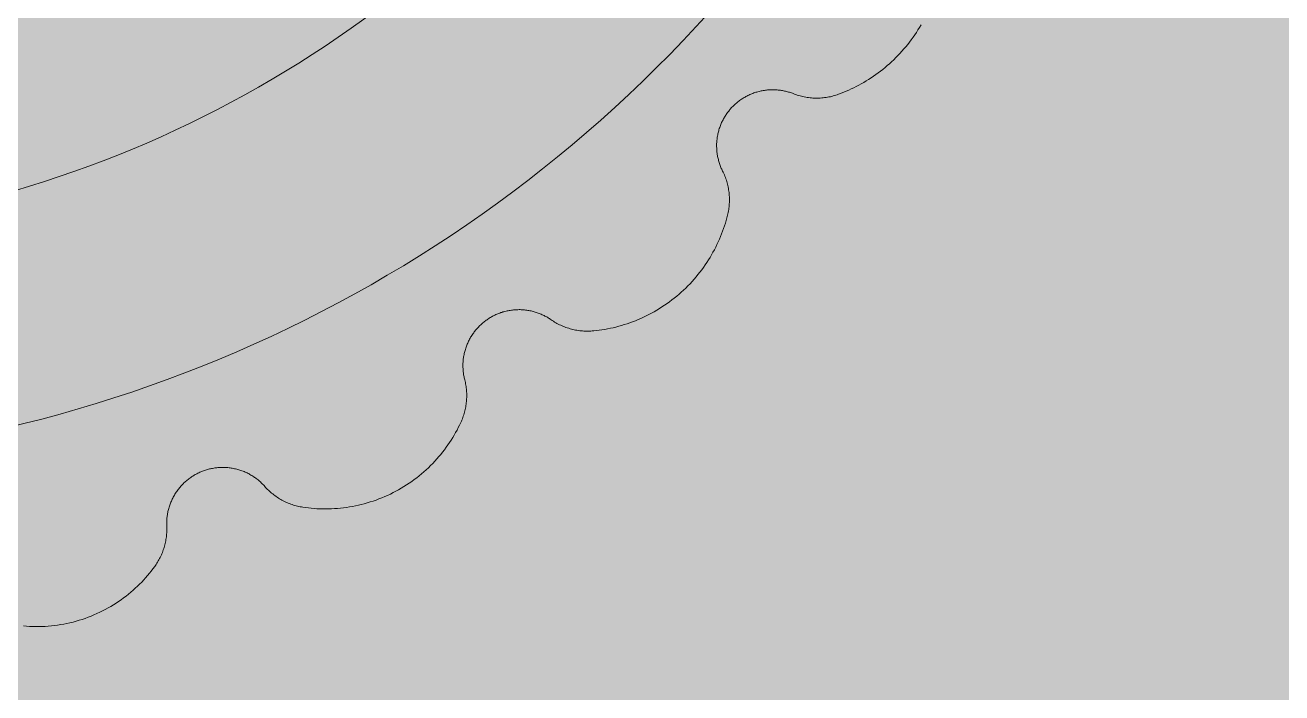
# Model space of a CAD drawing. Header units: millimetres. Extents: x 833941507 to 1669051331, y 817666127 to 1636299673.
# Drawn here: x 834574338.6 to 834574615.1, y 817987244.4 to 817987391.2 of the extents above; entities that cross this region are included whole.
import ezdxf

# ---------------------------------------------------------------- set-up
doc = ezdxf.new("R2010")
doc.units = ezdxf.units.MM
doc.header["$LTSCALE"] = 3
for name, color, linetype, lineweight in [('Hatch (CARR)', 252, 'Continuous', 35), ('Hatch (LTC&CB)', 252, 'Continuous', 35), ('UAJ-23FLOR-h', 251, 'Continuous', 9), ('UAJ-42INFI', 1, 'Continuous', 18)]:
    doc.layers.add(name, color=color, linetype=linetype, lineweight=lineweight)
doc.layers.add('UAJ-00XREF', color=7, linetype='Continuous')

# ---------------------------------------------------------------- blocks, each defined once
blk = doc.blocks.new('GBP-LTC-LB01')
at = {"layer": 'UAJ-23FLOR-h'}
h = blk.add_hatch(dxfattribs=at)
h.set_pattern_fill('EARTH,_O', color=256, scale=180, angle=45)
h.set_pattern_definition([(48.9989, (834576001.8, 818046085.3), (-112.727, 1612.5107), [1143, -1143]), (48.9989, (834575678.3, 818046366.6), (-112.727, 1612.5107), [1143, -1143]), (48.9989, (834575354.8, 818046647.8), (-112.727, 1612.5107), [1143, -1143]), (138.9989, (834575340.7, 818046849.3), (-1612.5107, -112.727), [1143, -1143]), (138.9989, (834575621.9, 818047172.8), (-1612.5107, -112.727), [1143, -1143]), (138.9989, (834575903.1, 818047496.3), (-1612.5107, -112.727), [1143, -1143])])
h.paths.add_polyline_path([(834572173.05, 818200349.17), (834310583.74, 818182062.08), (834331502.24, 817882831.69), (834364939.69, 817885169.23), (834473095.7, 818011283.6), (834480533.7, 818020120.4), (834485095.05, 818025709.55), (834491375.7, 818033619), (834497063.4, 818041013), (834493145.8, 818043678.7), (834512788.5, 818074029.25), (834518712.45, 818083675.25), (834526231.3, 818096325.1), (834534646.05, 818111073.05), (834545956, 818131981.3), (834557204.6, 818154198.8), (834564040, 818168496.8), (834570941.16, 818183576.43), (834578367.8, 818200696.3)])
h.paths.add_polyline_path([(834382131.31, 817956469.98), (834418268.73, 817958996.07), (834422062.41, 817963855.9), (834428403.04, 817964299.38), (834467239.2, 818010695.58), (834466445.21, 818021738.79), (834476097.72, 818035709.03), (834485267.1, 818048983.2), (834487014.89, 818051460.43), (834497268.33, 818067303.42), (834492893.38, 818129890.09), (834448056.59, 818126755.66), (834416896.58, 818105052.11), (834382061.37, 818080788.99), (834386167.45, 818022059.16), (834377588.38, 818021459.47)], flags=16)
edge = h.paths.add_edge_path(flags=16)
edge.add_line((834540292.29, 818142076.07), (834533466.32, 818141614.13))
edge.add_line((834533466.32, 818141614.13), (834523258.01, 818143862.71))
edge.add_line((834523258.01, 818143862.71), (834525896.87, 818155838.93))
edge.add_arc((834558382.43, 818267025.45), 115835.02, 237.2183981, 253.7131266, ccw=False)
edge.add_line((834495664.92, 818169638.25), (834498267.59, 818132356.98))
edge.add_line((834498267.59, 818132356.98), (834496346.42, 818130135.01))
edge.add_line((834496346.42, 818130135.01), (834492879.88, 818129892.67))
edge.add_line((834492879.88, 818129892.67), (834494229.58, 818110587.62))
edge.add_line((834494229.58, 818110587.62), (834496326.13, 818110708.38))
edge.add_line((834496326.13, 818110708.38), (834498420.21, 818080753.55))
edge.add_line((834498420.21, 818080753.55), (834498046.12, 818080727.4))
edge.add_line((834498046.12, 818080727.4), (834498254.52, 818077746.38))
edge.add_line((834498254.52, 818077746.38), (834503061.09, 818078082.4))
edge.add_line((834503061.09, 818078082.4), (834504979.52, 818081212.1))
edge.add_line((834504979.52, 818081212.1), (834509429.02, 818088470.93))
edge.add_line((834509429.02, 818088470.93), (834515217.16, 818097913.59))
edge.add_line((834515217.16, 818097913.59), (834526067.43, 818116415.54))
edge.add_line((834526067.43, 818116415.54), (834532489.2, 818127888.68))
edge.add_line((834532489.2, 818127888.68), (834534830.9, 818132146.3))
edge.add_line((834534830.9, 818132146.3), (834540292.29, 818142076.07))
h = blk.add_hatch(dxfattribs=at)
h.set_pattern_fill('EARTH,_O', color=256, scale=180, angle=45)
h.set_pattern_definition([(45.0000001, (-1082349.7, 54794.9), (-3e-06, 1616.4461018), [1143, -1143]), (45.0000001, (-1082652.8, 55098), (-3e-06, 1616.4461018), [1143, -1143]), (45.0000001, (-1082955.9, 55401.1), (-3e-06, 1616.4461018), [1143, -1143]), (135.0000001, (-1082955.9, 55603.1), (-1616.4461018, -3e-06), [1143, -1143]), (135.0000001, (-1082652.8, 55906.2), (-1616.4461018, -3e-06), [1143, -1143]), (135.0000001, (-1082349.7, 56209.3), (-1616.4461018, -3e-06), [1143, -1143])])
h.paths.add_polyline_path([(834669469.25, 818015499.17), (834651080.82, 818014213.79), (834651091.33, 818014066.03), (834669479.76, 818015351.52)], flags=16)
edge = h.paths.add_edge_path()
edge.add_arc((834611763.61, 818123015.07), 22001.28, 94.000719, 118.688683)
edge.add_line((834601201.89, 818142315.5), (834593918.34, 818141228.38))
edge.add_arc((834611768.4, 818123014.03), 25502.69, 93.997159, 134.421275, ccw=False)
edge.add_line((834609990.68, 818148454.69), (834618164.36, 818149025.84))
edge.add_line((834618164.36, 818149025.84), (834618408.29, 818145534.91))
edge.add_line((834618408.29, 818145534.91), (834616365.41, 818145392.16))
edge.add_line((834616365.41, 818145392.16), (834616609.39, 818141900.69))
edge.add_line((834616609.39, 818141900.69), (834611621.55, 818141552.15))
edge.add_line((834611621.55, 818141552.15), (834611377.61, 818145043.07))
edge.add_line((834611377.61, 818145043.07), (834610228.61, 818144962.74))
h.paths.add_polyline_path([(834673232.94, 818197365.88), (834607546.49, 818192773.89), (834599172.5, 818174435.3), (834588349.1, 818152374.5), (834578621.55, 818133890.65), (834568418.3, 818115665.3), (834556456.7, 818095618.3), (834546606.4, 818080041.6), (834532219.3, 818058623.75), (834523692.15, 818046595.75), (834515683.5, 818035708.5), (834508244.2, 818025929.9), (834500656.3, 818016266.1), (834489786.8, 818002934.1), (834483448.3, 817995421.3), (834478637.6, 817989841.7), (834458453.75, 817967379.3), (834441506.5, 817949096.36), (834383075.75, 817886437.08), (834482026.69, 817893354.51), (834551919.04, 817920008.6), (834634905.13, 817930637.13), (834634023, 817939309.35), (834633770.07, 817941795.89), (834633577.69, 817943687.02), (834508697.04, 817930983.61), (834507053.46, 817930191.44), (834506409.46, 817939426.96), (834507656.94, 817945566.73), (834503417.08, 818006767.03), (834503064.37, 818011762.67), (834514052.91, 818025791.94), (834520784.65, 818034889.35), (834526318.86, 818042436.94), (834532381.69, 818050705.63), (834536345.72, 818056472.68), (834542258.41, 818065225.62), (834550405.86, 818077286.91), (834561579, 818095001.96), (834574522.66, 818117080.03), (834587768.88, 818140310.21), (834609774.13, 818143594.98), (834610001.97, 818140335.89), (834634252.54, 818142031.47), (834636806.9, 818105492.47), (834642791.48, 818105913.75), (834646278.56, 818056032.58), (834640293.17, 818055614.16), (834643382.34, 818011424.91), (834641138.41, 818011267.96), (834645775.78, 817944927.87), (834639048.36, 817944243.52), (834640362.12, 817931328.11), (834651070.39, 817932706.91), (834650587.67, 817936476.13), (834685105.74, 817940896.86), (834685588.46, 817937127.64), (834691373.79, 817937868.57)])
blk = doc.blocks.new('inf_010')
at = {"layer": 'UAJ-42INFI'}
for points in [[(889587034.3, 757794784.95), (889587033.93, 757794784.41), (889587033.55, 757794783.88), (889587033.16, 757794783.36), (889587032.76, 757794782.84), (889587032.36, 757794782.33), (889587031.94, 757794781.83), (889587031.51, 757794781.34), (889587031.07, 757794780.85), (889587030.63, 757794780.38), (889587030.17, 757794779.91), (889587029.71, 757794779.45), (889587029.24, 757794779), (889587028.76, 757794778.56), (889587028.28, 757794778.13), (889587027.78, 757794777.71), (889587027.28, 757794777.3), (889587026.78, 757794776.9), (889587026.26, 757794776.51), (889587025.74, 757794776.13), (889587025.22, 757794775.76), (889587024.69, 757794775.4), (889587024.15, 757794775.05), (889587023.61, 757794774.71), (889587023.07, 757794774.39), (889587022.52, 757794774.07), (889587021.96, 757794773.77), (889587021.41, 757794773.47), (889587020.85, 757794773.19), (889587020.28, 757794772.92), (889587019.72, 757794772.66), (889587019.15, 757794772.41), (889587018.58, 757794772.17), (889587018.01, 757794771.95), (889587017.44, 757794771.73), (889587016.87, 757794771.53), (889587016.29, 757794771.34), (889587015.14, 757794770.98)], [(889587005.21, 757794771.81), (889587005.02, 757794771.9), (889587004.81, 757794771.99), (889587004.61, 757794772.08), (889587004.4, 757794772.16), (889587004.19, 757794772.24), (889587003.98, 757794772.32), (889587003.77, 757794772.39), (889587003.55, 757794772.46), (889587003.33, 757794772.52), (889587003.11, 757794772.59), (889587002.89, 757794772.64), (889587002.67, 757794772.7), (889587002.44, 757794772.75), (889587002.21, 757794772.79), (889587001.98, 757794772.84), (889587001.75, 757794772.87), (889587001.52, 757794772.91), (889587001.29, 757794772.94), (889587001.05, 757794772.96), (889587000.82, 757794772.98), (889587000.58, 757794773), (889587000.34, 757794773.01), (889587000.1, 757794773.01), (889586999.87, 757794773.02), (889586999.63, 757794773.01), (889586999.39, 757794773.01), (889586999.15, 757794772.99), (889586998.91, 757794772.98), (889586998.67, 757794772.96), (889586998.43, 757794772.93), (889586998.19, 757794772.9), (889586997.96, 757794772.86), (889586997.72, 757794772.82), (889586997.48, 757794772.78), (889586997.25, 757794772.73), (889586997.02, 757794772.68), (889586996.78, 757794772.62), (889586996.55, 757794772.56), (889586996.32, 757794772.49), (889586996.1, 757794772.42), (889586995.87, 757794772.34), (889586995.64, 757794772.26), (889586995.42, 757794772.18), (889586995.2, 757794772.09), (889586994.98, 757794772), (889586994.77, 757794771.9), (889586994.56, 757794771.8), (889586994.35, 757794771.7), (889586994.14, 757794771.59), (889586993.93, 757794771.48), (889586993.73, 757794771.37), (889586993.53, 757794771.25), (889586993.33, 757794771.13), (889586993.14, 757794771.01), (889586992.95, 757794770.88), (889586992.76, 757794770.75), (889586992.58, 757794770.62), (889586992.4, 757794770.48), (889586992.22, 757794770.34), (889586992.04, 757794770.2), (889586991.87, 757794770.06), (889586991.71, 757794769.91), (889586991.54, 757794769.77), (889586991.38, 757794769.62), (889586991.22, 757794769.46), (889586991.07, 757794769.31), (889586990.92, 757794769.15), (889586990.76, 757794768.98), (889586990.61, 757794768.82), (889586990.47, 757794768.65), (889586990.32, 757794768.47), (889586990.18, 757794768.29), (889586990.04, 757794768.11), (889586989.91, 757794767.93), (889586989.77, 757794767.74), (889586989.64, 757794767.55), (889586989.52, 757794767.36), (889586989.39, 757794767.16), (889586989.27, 757794766.96), (889586989.15, 757794766.76), (889586989.04, 757794766.55), (889586988.93, 757794766.35), (889586988.82, 757794766.14), (889586988.72, 757794765.92), (889586988.62, 757794765.71), (889586988.53, 757794765.49), (889586988.44, 757794765.27), (889586988.35, 757794765.05), (889586988.27, 757794764.82), (889586988.19, 757794764.6), (889586988.12, 757794764.37), (889586988.05, 757794764.14), (889586987.98, 757794763.91), (889586987.92, 757794763.68), (889586987.86, 757794763.44), (889586987.81, 757794763.21), (889586987.77, 757794762.97), (889586987.72, 757794762.74), (889586987.69, 757794762.5), (889586987.65, 757794762.26), (889586987.62, 757794762.03), (889586987.6, 757794761.79), (889586987.58, 757794761.55), (889586987.57, 757794761.31), (889586987.56, 757794761.07), (889586987.55, 757794760.83), (889586987.55, 757794760.6), (889586987.55, 757794760.36), (889586987.56, 757794760.12), (889586987.58, 757794759.89), (889586987.59, 757794759.65), (889586987.62, 757794759.42), (889586987.64, 757794759.19), (889586987.67, 757794758.96), (889586987.71, 757794758.73), (889586987.75, 757794758.5), (889586987.79, 757794758.27), (889586987.84, 757794758.05), (889586987.89, 757794757.82), (889586987.94, 757794757.6), (889586988, 757794757.38), (889586988.06, 757794757.16), (889586988.13, 757794756.95), (889586988.2, 757794756.74), (889586988.27, 757794756.53), (889586988.35, 757794756.32), (889586988.43, 757794756.11), (889586988.51, 757794755.91)], [(889587015.14, 757794770.98), (889587014.84, 757794770.9), (889587014.54, 757794770.82), (889587014.23, 757794770.75), (889587013.92, 757794770.69), (889587013.61, 757794770.63), (889587013.3, 757794770.58), (889587012.98, 757794770.54), (889587012.67, 757794770.5), (889587012.35, 757794770.48), (889587012.03, 757794770.45), (889587011.71, 757794770.44), (889587011.39, 757794770.43), (889587011.07, 757794770.43), (889587010.74, 757794770.44), (889587010.42, 757794770.46), (889587010.1, 757794770.48), (889587009.78, 757794770.51), (889587009.46, 757794770.55), (889587009.14, 757794770.59), (889587008.83, 757794770.65), (889587008.51, 757794770.71), (889587008.2, 757794770.77), (889587007.89, 757794770.85), (889587007.58, 757794770.93), (889587007.27, 757794771.01), (889587006.97, 757794771.11), (889587006.67, 757794771.21), (889587006.37, 757794771.32), (889587006.07, 757794771.43), (889587005.78, 757794771.55), (889587005.5, 757794771.67), (889587005.21, 757794771.81)], [(889586988.51, 757794755.91), (889586988.63, 757794755.63), (889586988.73, 757794755.34), (889586988.84, 757794755.05), (889586988.93, 757794754.76), (889586989.02, 757794754.47), (889586989.11, 757794754.17), (889586989.19, 757794753.87), (889586989.26, 757794753.56), (889586989.32, 757794753.26), (889586989.38, 757794752.95), (889586989.43, 757794752.65), (889586989.48, 757794752.34), (889586989.52, 757794752.02), (889586989.55, 757794751.71), (889586989.57, 757794751.4), (889586989.59, 757794751.09), (889586989.6, 757794750.77), (889586989.6, 757794750.46), (889586989.59, 757794750.15), (889586989.58, 757794749.83), (889586989.57, 757794749.52), (889586989.54, 757794749.21), (889586989.51, 757794748.9), (889586989.47, 757794748.59), (889586989.42, 757794748.28), (889586989.37, 757794747.98), (889586989.31, 757794747.67), (889586989.25, 757794747.37), (889586989.17, 757794747.07), (889586989.1, 757794746.77), (889586989.01, 757794746.48), (889586988.92, 757794746.19)], [(889586988.92, 757794746.19), (889586988.73, 757794745.61), (889586988.52, 757794745.03), (889586988.31, 757794744.46), (889586988.08, 757794743.88), (889586987.84, 757794743.3), (889586987.59, 757794742.73), (889586987.32, 757794742.16), (889586987.05, 757794741.59), (889586986.76, 757794741.02), (889586986.46, 757794740.46), (889586986.15, 757794739.9), (889586985.83, 757794739.34), (889586985.49, 757794738.79), (889586985.15, 757794738.24), (889586984.79, 757794737.7), (889586984.42, 757794737.16), (889586984.04, 757794736.63), (889586983.65, 757794736.11), (889586983.24, 757794735.59), (889586982.83, 757794735.08), (889586982.4, 757794734.57), (889586981.96, 757794734.07), (889586981.52, 757794733.58), (889586981.06, 757794733.1), (889586980.59, 757794732.63), (889586980.11, 757794732.16), (889586979.63, 757794731.7), (889586979.13, 757794731.26), (889586978.62, 757794730.82), (889586978.11, 757794730.39), (889586977.58, 757794729.97), (889586977.05, 757794729.57), (889586976.51, 757794729.17), (889586975.96, 757794728.79), (889586975.41, 757794728.41), (889586974.85, 757794728.05), (889586974.28, 757794727.7), (889586973.7, 757794727.36), (889586973.12, 757794727.03), (889586972.54, 757794726.71), (889586971.95, 757794726.41), (889586971.35, 757794726.12), (889586970.75, 757794725.84), (889586970.15, 757794725.57), (889586969.54, 757794725.32), (889586968.93, 757794725.07), (889586968.31, 757794724.84), (889586967.69, 757794724.63), (889586967.07, 757794724.42), (889586966.45, 757794724.23), (889586965.83, 757794724.05), (889586965.21, 757794723.88), (889586964.58, 757794723.73), (889586963.96, 757794723.59), (889586963.33, 757794723.46), (889586962.71, 757794723.34), (889586962.08, 757794723.24), (889586961.46, 757794723.15), (889586960.84, 757794723.07), (889586960.22, 757794723), (889586959.6, 757794722.94), (889586958.99, 757794722.89), (889586958.38, 757794722.86), (889586957.77, 757794722.84)], [(889586948.58, 757794725.93), (889586948.41, 757794726.07), (889586948.23, 757794726.21), (889586948.05, 757794726.34), (889586947.87, 757794726.47), (889586947.68, 757794726.6), (889586947.49, 757794726.72), (889586947.3, 757794726.84), (889586947.1, 757794726.96), (889586946.91, 757794727.07), (889586946.7, 757794727.18), (889586946.5, 757794727.29), (889586946.29, 757794727.4), (889586946.08, 757794727.5), (889586945.87, 757794727.6), (889586945.65, 757794727.69), (889586945.44, 757794727.78), (889586945.21, 757794727.87), (889586944.99, 757794727.95), (889586944.77, 757794728.03), (889586944.54, 757794728.1), (889586944.31, 757794728.17), (889586944.08, 757794728.23), (889586943.85, 757794728.3), (889586943.62, 757794728.35), (889586943.38, 757794728.4), (889586943.15, 757794728.45), (889586942.91, 757794728.49), (889586942.67, 757794728.53), (889586942.43, 757794728.57), (889586942.19, 757794728.59), (889586941.95, 757794728.62), (889586941.71, 757794728.64), (889586941.47, 757794728.65), (889586941.23, 757794728.66), (889586940.98, 757794728.67), (889586940.74, 757794728.67), (889586940.5, 757794728.66), (889586940.26, 757794728.66), (889586940.02, 757794728.64), (889586939.78, 757794728.62), (889586939.54, 757794728.6), (889586939.3, 757794728.57), (889586939.06, 757794728.54), (889586938.83, 757794728.5), (889586938.59, 757794728.46), (889586938.36, 757794728.42), (889586938.13, 757794728.37), (889586937.9, 757794728.31), (889586937.67, 757794728.26), (889586937.44, 757794728.19), (889586937.22, 757794728.13), (889586937, 757794728.06), (889586936.78, 757794727.98), (889586936.56, 757794727.9), (889586936.34, 757794727.82), (889586936.13, 757794727.74), (889586935.92, 757794727.65), (889586935.71, 757794727.55), (889586935.51, 757794727.46), (889586935.3, 757794727.36), (889586935.1, 757794727.26), (889586934.91, 757794727.15), (889586934.71, 757794727.04), (889586934.52, 757794726.93), (889586934.33, 757794726.82), (889586934.15, 757794726.7), (889586933.96, 757794726.57), (889586933.77, 757794726.45), (889586933.59, 757794726.32), (889586933.41, 757794726.18), (889586933.23, 757794726.04), (889586933.05, 757794725.9), (889586932.87, 757794725.75), (889586932.7, 757794725.6), (889586932.52, 757794725.45), (889586932.35, 757794725.29), (889586932.19, 757794725.13), (889586932.02, 757794724.96), (889586931.86, 757794724.79), (889586931.7, 757794724.62), (889586931.54, 757794724.44), (889586931.39, 757794724.26), (889586931.24, 757794724.08), (889586931.09, 757794723.89), (889586930.94, 757794723.7), (889586930.8, 757794723.51), (889586930.66, 757794723.31), (889586930.53, 757794723.11), (889586930.4, 757794722.91), (889586930.27, 757794722.71), (889586930.15, 757794722.5), (889586930.03, 757794722.29), (889586929.92, 757794722.08), (889586929.81, 757794721.86), (889586929.7, 757794721.64), (889586929.6, 757794721.42), (889586929.5, 757794721.2), (889586929.41, 757794720.98), (889586929.32, 757794720.75), (889586929.23, 757794720.53), (889586929.15, 757794720.3), (889586929.08, 757794720.07), (889586929.01, 757794719.84), (889586928.94, 757794719.61), (889586928.88, 757794719.38), (889586928.82, 757794719.14), (889586928.77, 757794718.91), (889586928.72, 757794718.68), (889586928.68, 757794718.44), (889586928.64, 757794718.21), (889586928.61, 757794717.97), (889586928.58, 757794717.74), (889586928.55, 757794717.5), (889586928.53, 757794717.27), (889586928.52, 757794717.04), (889586928.51, 757794716.8), (889586928.5, 757794716.57), (889586928.5, 757794716.34), (889586928.5, 757794716.11), (889586928.51, 757794715.88), (889586928.52, 757794715.65), (889586928.53, 757794715.42), (889586928.55, 757794715.2), (889586928.57, 757794714.97), (889586928.6, 757794714.75), (889586928.63, 757794714.53), (889586928.66, 757794714.31), (889586928.7, 757794714.09)], [(889586957.77, 757794722.84), (889586957.46, 757794722.83), (889586957.16, 757794722.83), (889586956.85, 757794722.84), (889586956.55, 757794722.86), (889586956.24, 757794722.88), (889586955.93, 757794722.91), (889586955.63, 757794722.94), (889586955.32, 757794722.98), (889586955.01, 757794723.03), (889586954.71, 757794723.09), (889586954.4, 757794723.15), (889586954.1, 757794723.22), (889586953.8, 757794723.3), (889586953.49, 757794723.38), (889586953.2, 757794723.47), (889586952.9, 757794723.57), (889586952.6, 757794723.67), (889586952.31, 757794723.78), (889586952.02, 757794723.9), (889586951.73, 757794724.02), (889586951.45, 757794724.15), (889586951.17, 757794724.28), (889586950.89, 757794724.42), (889586950.62, 757794724.57), (889586950.35, 757794724.72), (889586950.08, 757794724.88), (889586949.82, 757794725.04), (889586949.56, 757794725.21), (889586949.31, 757794725.38), (889586949.06, 757794725.56), (889586948.82, 757794725.75), (889586948.58, 757794725.93)], [(889586928.7, 757794714.09), (889586928.75, 757794713.8), (889586928.8, 757794713.51), (889586928.84, 757794713.21), (889586928.87, 757794712.91), (889586928.89, 757794712.62), (889586928.91, 757794712.32), (889586928.93, 757794712.02), (889586928.93, 757794711.72), (889586928.93, 757794711.41), (889586928.93, 757794711.11), (889586928.92, 757794710.81), (889586928.9, 757794710.51), (889586928.87, 757794710.2), (889586928.84, 757794709.9), (889586928.8, 757794709.6), (889586928.75, 757794709.3), (889586928.7, 757794709), (889586928.64, 757794708.7), (889586928.58, 757794708.41), (889586928.51, 757794708.11), (889586928.43, 757794707.82), (889586928.34, 757794707.53), (889586928.25, 757794707.24), (889586928.16, 757794706.95), (889586928.06, 757794706.67), (889586927.95, 757794706.39), (889586927.83, 757794706.11), (889586927.72, 757794705.84), (889586927.59, 757794705.56), (889586927.46, 757794705.3), (889586927.33, 757794705.03), (889586927.18, 757794704.77)], [(889586927.18, 757794704.77), (889586926.88, 757794704.24), (889586926.56, 757794703.7), (889586926.24, 757794703.17), (889586925.9, 757794702.64), (889586925.54, 757794702.11), (889586925.18, 757794701.59), (889586924.8, 757794701.08), (889586924.41, 757794700.56), (889586924.01, 757794700.06), (889586923.6, 757794699.56), (889586923.18, 757794699.06), (889586922.74, 757794698.57), (889586922.3, 757794698.09), (889586921.84, 757794697.62), (889586921.37, 757794697.15), (889586920.89, 757794696.69), (889586920.39, 757794696.24), (889586919.89, 757794695.8), (889586919.38, 757794695.36), (889586918.86, 757794694.94), (889586918.32, 757794694.53), (889586917.78, 757794694.12), (889586917.23, 757794693.73), (889586916.67, 757794693.35), (889586916.1, 757794692.97), (889586915.52, 757794692.61), (889586914.93, 757794692.27), (889586914.34, 757794691.93), (889586913.74, 757794691.6), (889586913.13, 757794691.29), (889586912.52, 757794690.99), (889586911.89, 757794690.71), (889586911.27, 757794690.43), (889586910.63, 757794690.17), (889586910, 757794689.92), (889586909.35, 757794689.69), (889586908.71, 757794689.47), (889586908.06, 757794689.26), (889586907.4, 757794689.07), (889586906.75, 757794688.89), (889586906.09, 757794688.73), (889586905.43, 757794688.58), (889586904.77, 757794688.44), (889586904.1, 757794688.32), (889586903.44, 757794688.21), (889586902.78, 757794688.11), (889586902.11, 757794688.03), (889586901.45, 757794687.96), (889586900.79, 757794687.91), (889586900.12, 757794687.87), (889586899.46, 757794687.84), (889586898.81, 757794687.82), (889586898.15, 757794687.82), (889586897.5, 757794687.84), (889586896.85, 757794687.86), (889586896.21, 757794687.9), (889586895.57, 757794687.95), (889586894.93, 757794688.01), (889586894.3, 757794688.08), (889586893.67, 757794688.17), (889586893.05, 757794688.27), (889586892.44, 757794688.37), (889586891.83, 757794688.49), (889586891.22, 757794688.62)], [(889586883.18, 757794693.77), (889586883.04, 757794693.95), (889586882.9, 757794694.12), (889586882.75, 757794694.3), (889586882.6, 757794694.47), (889586882.45, 757794694.64), (889586882.29, 757794694.8), (889586882.13, 757794694.97), (889586881.97, 757794695.13), (889586881.8, 757794695.29), (889586881.63, 757794695.45), (889586881.45, 757794695.61), (889586881.27, 757794695.76), (889586881.09, 757794695.91), (889586880.9, 757794696.05), (889586880.71, 757794696.2), (889586880.52, 757794696.34), (889586880.32, 757794696.47), (889586880.12, 757794696.61), (889586879.92, 757794696.74), (889586879.71, 757794696.86), (889586879.5, 757794696.98), (889586879.29, 757794697.1), (889586879.08, 757794697.22), (889586878.86, 757794697.33), (889586878.64, 757794697.43), (889586878.42, 757794697.54), (889586878.19, 757794697.63), (889586877.97, 757794697.73), (889586877.74, 757794697.82), (889586877.51, 757794697.9), (889586877.28, 757794697.98), (889586877.04, 757794698.05), (889586876.81, 757794698.12), (889586876.57, 757794698.19), (889586876.33, 757794698.25), (889586876.09, 757794698.31), (889586875.86, 757794698.36), (889586875.62, 757794698.41), (889586875.37, 757794698.45), (889586875.13, 757794698.48), (889586874.89, 757794698.52), (889586874.65, 757794698.54), (889586874.41, 757794698.57), (889586874.17, 757794698.58), (889586873.93, 757794698.6), (889586873.68, 757794698.61), (889586873.44, 757794698.61), (889586873.2, 757794698.61), (889586872.97, 757794698.6), (889586872.73, 757794698.59), (889586872.49, 757794698.58), (889586872.26, 757794698.56), (889586872.02, 757794698.53), (889586871.79, 757794698.51), (889586871.56, 757794698.47), (889586871.33, 757794698.44), (889586871.1, 757794698.4), (889586870.87, 757794698.35), (889586870.65, 757794698.3), (889586870.43, 757794698.25), (889586870.21, 757794698.19), (889586869.99, 757794698.13), (889586869.77, 757794698.07), (889586869.56, 757794698), (889586869.35, 757794697.93), (889586869.14, 757794697.85), (889586868.93, 757794697.77), (889586868.71, 757794697.69), (889586868.5, 757794697.6), (889586868.29, 757794697.51), (889586868.09, 757794697.41), (889586867.88, 757794697.31), (889586867.67, 757794697.2), (889586867.46, 757794697.09), (889586867.26, 757794696.98), (889586867.06, 757794696.86), (889586866.85, 757794696.74), (889586866.65, 757794696.61), (889586866.46, 757794696.48), (889586866.26, 757794696.34), (889586866.07, 757794696.2), (889586865.87, 757794696.06), (889586865.68, 757794695.91), (889586865.5, 757794695.76), (889586865.31, 757794695.6), (889586865.13, 757794695.44), (889586864.95, 757794695.27), (889586864.78, 757794695.1), (889586864.6, 757794694.93), (889586864.43, 757794694.76), (889586864.27, 757794694.58), (889586864.1, 757794694.4), (889586863.94, 757794694.21), (889586863.79, 757794694.02), (889586863.64, 757794693.83), (889586863.49, 757794693.63), (889586863.34, 757794693.43), (889586863.2, 757794693.23), (889586863.07, 757794693.03), (889586862.93, 757794692.82), (889586862.81, 757794692.61), (889586862.68, 757794692.4), (889586862.56, 757794692.19), (889586862.45, 757794691.97), (889586862.34, 757794691.76), (889586862.23, 757794691.54), (889586862.13, 757794691.32), (889586862.03, 757794691.09), (889586861.94, 757794690.87), (889586861.85, 757794690.65), (889586861.77, 757794690.42), (889586861.69, 757794690.19), (889586861.62, 757794689.97), (889586861.55, 757794689.74), (889586861.49, 757794689.51), (889586861.43, 757794689.28), (889586861.37, 757794689.05), (889586861.32, 757794688.82), (889586861.27, 757794688.6), (889586861.23, 757794688.37), (889586861.2, 757794688.14), (889586861.16, 757794687.91), (889586861.13, 757794687.68), (889586861.11, 757794687.46), (889586861.09, 757794687.23), (889586861.08, 757794687), (889586861.06, 757794686.78), (889586861.06, 757794686.56)], [(889586891.22, 757794688.62), (889586890.93, 757794688.69), (889586890.64, 757794688.77), (889586890.35, 757794688.85), (889586890.06, 757794688.94), (889586889.77, 757794689.03), (889586889.49, 757794689.13), (889586889.2, 757794689.24), (889586888.92, 757794689.35), (889586888.64, 757794689.48), (889586888.36, 757794689.6), (889586888.08, 757794689.73), (889586887.81, 757794689.87), (889586887.54, 757794690.02), (889586887.27, 757794690.17), (889586887.01, 757794690.33), (889586886.75, 757794690.49), (889586886.49, 757794690.66), (889586886.24, 757794690.83), (889586885.99, 757794691.01), (889586885.74, 757794691.2), (889586885.5, 757794691.39), (889586885.26, 757794691.58), (889586885.03, 757794691.78), (889586884.81, 757794691.99), (889586884.58, 757794692.2), (889586884.37, 757794692.41), (889586884.15, 757794692.63), (889586883.95, 757794692.85), (889586883.75, 757794693.08), (889586883.55, 757794693.3), (889586883.36, 757794693.54), (889586883.18, 757794693.77)], [(889586861.06, 757794686.56), (889586861.05, 757794686.27), (889586861.03, 757794685.97), (889586861.01, 757794685.68), (889586860.98, 757794685.39), (889586860.95, 757794685.1), (889586860.91, 757794684.81), (889586860.86, 757794684.52), (889586860.81, 757794684.23), (889586860.75, 757794683.94), (889586860.68, 757794683.65), (889586860.61, 757794683.36), (889586860.53, 757794683.07), (889586860.45, 757794682.78), (889586860.36, 757794682.5), (889586860.26, 757794682.22), (889586860.16, 757794681.94), (889586860.05, 757794681.66), (889586859.94, 757794681.38), (889586859.82, 757794681.11), (889586859.7, 757794680.84), (889586859.56, 757794680.57), (889586859.43, 757794680.31), (889586859.29, 757794680.05), (889586859.14, 757794679.79), (889586858.99, 757794679.54), (889586858.83, 757794679.29), (889586858.67, 757794679.04), (889586858.5, 757794678.8), (889586858.33, 757794678.56), (889586858.15, 757794678.33), (889586857.97, 757794678.1), (889586857.79, 757794677.88)], [(889586857.79, 757794677.88), (889586857.38, 757794677.4), (889586856.97, 757794676.93), (889586856.54, 757794676.47), (889586856.1, 757794676.01), (889586855.64, 757794675.56), (889586855.18, 757794675.12), (889586854.7, 757794674.68), (889586854.22, 757794674.25), (889586853.72, 757794673.82), (889586853.21, 757794673.41), (889586852.69, 757794673), (889586852.16, 757794672.61), (889586851.61, 757794672.22), (889586851.06, 757794671.84), (889586850.5, 757794671.47), (889586849.93, 757794671.12), (889586849.35, 757794670.77), (889586848.75, 757794670.43), (889586848.15, 757794670.11), (889586847.55, 757794669.8), (889586846.93, 757794669.5), (889586846.3, 757794669.21), (889586845.67, 757794668.94), (889586845.03, 757794668.68), (889586844.38, 757794668.43), (889586843.73, 757794668.2), (889586843.07, 757794667.98), (889586842.41, 757794667.77), (889586841.74, 757794667.58), (889586841.07, 757794667.4), (889586840.39, 757794667.24), (889586839.71, 757794667.09), (889586839.03, 757794666.96), (889586838.34, 757794666.84), (889586837.65, 757794666.74), (889586836.96, 757794666.65), (889586836.27, 757794666.58), (889586835.58, 757794666.52), (889586834.89, 757794666.48), (889586834.2, 757794666.45), (889586833.5, 757794666.44), (889586832.82, 757794666.44), (889586832.13, 757794666.46), (889586831.44, 757794666.49), (889586830.76, 757794666.54), (889586830.08, 757794666.6), (889586829.41, 757794666.67), (889586828.73, 757794666.76), (889586828.07, 757794666.87)]]:
    blk.add_lwpolyline(points, dxfattribs=at)
blk = doc.blocks.new('3A35X-MADL-P-LT-B01-0')
at = {"layer": 'UAJ-42INFI'}
for points in [[(834574044.97, 817990706.7, -0.368772), (834574094.19, 817990664.35), (834574562.6, 817987640.64, -0.475055), (834574251.29, 817987295.08), (834573951.36, 817987309.93, -0.275066), (834573695.75, 817987479.72)], [(834574044.78, 817990656.7), (834574513.19, 817987632.98, -0.475055), (834574253.77, 817987345.02), (834573953.83, 817987359.87, -0.275066), (834573740.83, 817987501.36, -0.275066)]]:
    blk.add_lwpolyline(points, format="xyb", dxfattribs=at)
at = {"rotation": 3.998908525164564}
blk.add_blockref('inf_010', (-0.01, 0.01), dxfattribs=at)

msp = doc.modelspace()

# ---------------------------------------------------------------- hatches: boundary and pattern name
at = {"layer": 'Hatch (CARR)'}
h = msp.add_hatch(dxfattribs=at)
h.set_pattern_fill('ANSI36', color=256, scale=150, angle=90)
h.set_pattern_definition([(135, (-187022.3, -52565.44), (-926.08891249, 252.5697034), [1190.625, -238.125, 0, -238.125])])
edge = h.paths.add_edge_path()
edge.add_line((834611924.53, 818109421.98), (834607685.93, 818109069.03))
edge.add_line((834607685.93, 818109069.03), (834607665.21, 818107991.06))
edge.add_arc((834589039.26, 818108445.6), 18631.5, 309.865898, 358.602068, ccw=False)
edge.add_arc((834615999.11, 818076947.93), 22831.06, 131.128719, 153.798926)
edge.add_arc((834586528.44, 818091417.12), 10000.02, 275.074548, 333.967897, ccw=False)
edge.add_line((834587412.96, 818081456.29), (834588264.12, 818069423.81))
edge.add_arc((834582903.89, 818050145.04), 20010.07, 39.448108, 74.462065, ccw=False)
edge.add_arc((834615731.57, 818077154), 22500.4, 219.443807, 234.520216)
edge.add_arc((834588161.64, 818038473.41), 25000.01, 12.166064, 54.52036, ccw=False)
edge.add_arc((834582999.18, 818037622.78), 30226.87, 2.039971, 11.679977, ccw=False)
edge.add_line((834613206.9, 818038698.76), (834615631.26, 818004019.26))
edge.add_arc((834569688.78, 818001746.14), 45998.68, -6.715736, 2.832547, ccw=False)
edge.add_arc((834571414.07, 818001695.79), 44279.6, 274.627227, 353.087902, ccw=False)
edge.add_line((834574986.22, 817957560.51), (834554838.44, 817955511.33))
edge.add_line((834554838.44, 817955511.33), (834555086.07, 817951969.1))
edge.add_line((834555086.07, 817951969.1), (834553985.14, 817951373.93))
edge.add_line((834553985.14, 817951373.93), (834556566.9, 817951132.02))
edge.add_line((834556566.9, 817951132.02), (834554870.83, 817950512.53))
edge.add_line((834554870.83, 817950512.53), (834555242.26, 817945199.33))
edge.add_line((834555242.26, 817945199.33), (834580663.58, 817947785.24))
edge.add_arc((834575886.06, 817997961), 50402.7, 275.439056, 360)
edge.add_arc((834575886.06, 817997961), 50402.7, 0, 6.033545)
edge.add_line((834626009.56, 818003258.87), (834625320, 818013122.62))
edge.add_arc((834725073.73, 818020096.29), 99997.19, 179.2295533, 183.9989755, ccw=False)
edge.add_line((834625085.58, 818021440.9), (834625236.7, 818032677.88))
edge.add_arc((834627922.06, 818032658), 2685.43, 108.98118, 179.57597, ccw=False)
edge.add_arc((834628204.41, 818032510.48), 2924.98, 77.00889, 113.27543, ccw=False)
edge.add_line((834628861.95, 818035360.6), (834628476.34, 818040874.23))
edge.add_arc((834628077.5, 818035877.4), 5012.73, 85.43643, 98.7313)
edge.add_arc((834628036.86, 818036256.39), 4631.99, 98.94599, 115.25566)
edge.add_arc((834625847.25, 818040897.82), 499.99, 179.2291, 295.2567, ccw=False)
edge.add_line((834625347.3, 818040904.54), (834625429.52, 818047019.11))
edge.add_arc((834645427.71, 818046750.21), 20000, 165.345013, 179.22962, ccw=False)
edge.add_line((834626078.37, 818051810.17), (834626528.55, 818053531.69))
edge.add_arc((834626915.54, 818053430.49), 400, 10.6952, 165.3453, ccw=False)
edge.add_arc((834673015.67, 818062137.18), 46515.12, 190.695171, 201.393906)
edge.add_line((834629705.69, 818045169.49), (834632608.66, 818049408.19))
edge.add_arc((834657538.96, 818054466.69), 25438.32, 165.436059, 191.469924, ccw=False)
edge.add_arc((834645834.11, 818057254.43), 13410.81, 134.755157, 164.388681, ccw=False)
edge.add_arc((834654069.52, 818049100.07), 25000, 110.949167, 135, ccw=False)
edge.add_line((834645131.03, 818072447.52), (834644597.61, 818080086.57))
edge.add_arc((834649926.78, 818053872.79), 26750, 101.491438, 112.960099)
edge.add_arc((834639130.33, 818079447.94), 1011.22, 186.41269, 290.94883, ccw=False)
edge.add_arc((834615732.29, 818077144.81), 22500, 5.586125, 15.960514)
edge.add_arc((834638326.4, 818083606.72), 1000, 72.18054, 195.96056, ccw=False)
edge.add_arc((834652938.87, 818129065.91), 46750, 252.180437, 259.459176)
edge.add_line((834644386.61, 818083104.83), (834643939.74, 818089497.14))
edge.add_arc((834650687.74, 818128671.74), 39751.54, 240.552646, 260.226455, ccw=False)
edge.add_arc((834638496.4, 818107130.24), 14999.51, 192.881128, 240.651972, ccw=False)
edge.add_line((834623874.36, 818103786.42), (834622817.43, 818108620.33))
edge.add_arc((834642767.11, 818112268.77), 20280.55, 185.544236, 190.363831, ccw=False)
edge.add_line((834622581.43, 818110309.38), (834612780.93, 818109493.29))
edge.add_arc((834641861.42, 818113470.75), 29351.23, 187.788264, 192.644584)
edge.add_line((834613222.05, 818107045.69), (834612137.99, 818106966.76))
edge.add_arc((834678301.99, 818113956.17), 66532.15, 183.9077542, 186.0302271, ccw=False)
edge = h.paths.add_edge_path(flags=16)
edge.add_arc((834615731.29, 818077153.7), 12500, 0, 180)
edge.add_arc((834615731.29, 818077153.7), 12500, 180, 360)
edge = h.paths.add_edge_path(flags=16)
edge.add_line((834611868.95, 818104450.81), (834613972.75, 818104597.88))
edge.add_line((834613972.75, 818104597.88), (834614793.18, 818100839.53))
edge.add_arc((834613826.07, 818100578.15), 1001.8, -85.3038, 15.12379, ccw=False)
edge.add_arc((834619584.26, 818044960.88), 54912.99, 95.933068, 97.326955)
edge.add_arc((834612511.22, 818100425.75), 1002.71, 172.27337, 273.99855, ccw=False)
edge.add_arc((834561933.96, 818106999.55), 50000, 352.600915, 357.078102)
edge = h.paths.add_edge_path(flags=16)
edge.add_line((834620090.91, 818049922.98), (834618289.66, 818049797.05))
edge.add_arc((834580970.7, 818042316.77), 38061.25, 11.334275, 15.917952)
edge.add_arc((834591802.88, 818043743.07), 27300.13, 19.276237, 22.152589)
edge.add_arc((834617550.89, 818054225.79), 500, 94.5376, 202.1526, ccw=False)
edge.add_arc((834615731.29, 818077153.7), 22500, 274.53759, 280.052608)
edge.add_arc((834619745.99, 818054506.8), 500, -8.8617, 100.0526, ccw=False)
edge.add_arc((834638671.98, 818051564.06), 18653.4, 171.162659, 185.047268)
edge = h.paths.add_edge_path(flags=16)
edge.add_line((834620198.06, 818047424.37), (834618701.71, 818047319.76))
edge.add_line((834618701.71, 818047319.76), (834619053.65, 818042377.79))
edge.add_line((834619053.65, 818042377.79), (834619277.55, 818039251.24))
edge.add_line((834619277.55, 818039251.24), (834621789.24, 818004177.33))
edge.add_arc((834571670.9, 818002621.7), 50142.48, -82.809427, 1.77783, ccw=False)
edge.add_line((834577947.23, 817952873.58), (834554875.83, 817950440.96))
edge.add_line((834554875.83, 817950440.96), (834554896.6, 817950143.9))
edge.add_line((834554896.6, 817950143.9), (834580030.46, 817952804.26))
edge.add_arc((834573485.43, 818001019.32), 48657.26, 277.730459, 360)
edge.add_line((834622142.69, 818001019.32), (834619659.92, 818038109.18))
edge.add_arc((834783609.84, 818029932.1), 164153.72, 174.3889035, 177.1447146, ccw=False)
edge.add_arc((834619491.3, 818046225.82), 789.84, 342.04557, 367.17034)
edge.add_line((834620274.96, 818046324.4), (834620198.06, 818047424.37))
h = msp.add_hatch(dxfattribs=at)
h.set_pattern_fill('ANSI37', color=10, scale=150)
edge = h.paths.add_edge_path()
edge.add_line((834608124.67, 818053522.58), (834606147.8, 818052086.92))
edge.add_line((834606147.8, 818052086.92), (834607353.97, 818050426.06))
edge.add_line((834607353.97, 818050426.06), (834609862.86, 818014620.63))
edge.add_line((834609862.86, 818014620.63), (834609379.08, 818014586.81))
edge.add_line((834609379.08, 818014586.81), (834610086.25, 818004483.1))
edge.add_line((834610086.25, 818004483.1), (834610539.27, 818004514.77))
edge.add_line((834610539.27, 818004514.77), (834610706.64, 818002120.62))
edge.add_line((834610706.64, 818002120.62), (834610557.77, 818002110.21))
edge.add_line((834610557.77, 818002110.21), (834610834.56, 817998139.85))
edge.add_line((834610834.56, 817998139.85), (834610486.99, 817998114.18))
edge.add_arc((834520229.53, 818026403.03), 94586.84, 332.7181106, 342.5977552, ccw=False)
edge.add_arc((834534026.5, 818020533.46), 79641.88, 325.3815398, 331.9213713, ccw=False)
edge.add_arc((834533795.72, 818020683.06), 79916.79, 321.0383391, 325.3872696, ccw=False)
edge.add_line((834595936.37, 817970431.36), (834591911.27, 817966463.99))
edge.add_arc((834580976.59, 817976781.73), 15034.06, 287.247267, 316.662797, ccw=False)
edge.add_arc((834571080.29, 818003715), 43715.04, 276.73322, 289.168661, ccw=False)
edge.add_line((834576205.73, 817960301.47), (834554660.6, 817958055.21))
edge.add_line((834554660.6, 817958055.21), (834554838.44, 817955511.33))
edge.add_line((834554838.44, 817955511.33), (834574986.22, 817957560.51))
edge.add_arc((834571414.07, 818001695.79), 44279.6, 274.627227, 353.087902)
edge.add_line((834615371.84, 817996366.89), (834612824.42, 818001153.58))
edge.add_line((834612824.42, 818001153.58), (834610209.13, 818038562.08))
edge.add_line((834610209.13, 818038562.08), (834612600.29, 818043741.45))
edge.add_arc((834588170.03, 818038475.53), 24991.35, 12.163932, 16.094758)
edge.add_line((834612181.83, 818045403.8), (834610162.71, 818046731.91))
edge.add_arc((834588161.64, 818038473.42), 23500, 20.574494, 27.032904)
edge.add_line((834609094.16, 818049154.22), (834610023.49, 818050600.23))
edge.add_arc((834588161.69, 818038473.47), 24999.93, 29.017166, 37.010848)
h = msp.add_hatch(dxfattribs=at)
h.set_pattern_fill('GOST_GLASS', color=256, scale=75, angle=90)
edge = h.paths.add_edge_path()
edge.add_line((834620198.06, 818047424.37), (834618701.71, 818047319.76))
edge.add_line((834618701.71, 818047319.76), (834619053.65, 818042377.79))
edge.add_line((834619053.65, 818042377.79), (834619277.55, 818039251.24))
edge.add_line((834619277.55, 818039251.24), (834621789.24, 818004177.33))
edge.add_arc((834571670.9, 818002621.7), 50142.48, -82.809427, 1.77783, ccw=False)
edge.add_line((834577947.23, 817952873.58), (834554875.83, 817950440.96))
edge.add_line((834554875.83, 817950440.96), (834554896.6, 817950143.9))
edge.add_line((834554896.6, 817950143.9), (834580030.46, 817952804.26))
edge.add_arc((834573485.43, 818001019.32), 48657.26, 277.730459, 360)
edge.add_line((834622142.69, 818001019.32), (834619659.92, 818038109.18))
edge.add_arc((834783609.84, 818029932.1), 164153.72, 174.3889035, 177.1447146, ccw=False)
edge.add_arc((834619491.3, 818046225.82), 789.84, 342.04557, 367.17034)
edge.add_line((834620274.96, 818046324.4), (834620198.06, 818047424.37))
at = {"layer": 'Hatch (LTC&CB)'}
h = msp.add_hatch(dxfattribs=at)
h.set_pattern_fill('ANSI38', color=256, scale=100)
h.set_pattern_definition([(318.99984, (834479093.73, 818230174.15), (208.29942, 239.6197), []), (48.99984, (834479093.73, 818230174.15), (176.97914, 687.53882), [793.75, -476.25])])
edge = h.paths.add_edge_path()
edge.add_line((834601196.19, 818142314.52), (834603754.26, 818142696.37))
edge.add_line((834603754.26, 818142696.37), (834603901.9, 818141707.33))
edge.add_line((834603901.9, 818141707.33), (834603810.47, 818141693.69))
edge.add_arc((834611763.29, 818123016.36), 20300, 113.064358, 141.357581)
edge.add_line((834595907.81, 818135692.86), (834595395.45, 818135656.86))
edge.add_line((834595395.45, 818135656.86), (834583111.72, 818114341.03))
edge.add_line((834583111.72, 818114341.03), (834578121.58, 818106513.89))
edge.add_line((834578121.58, 818106513.89), (834575731.65, 818102809.5))
edge.add_line((834575731.65, 818102809.5), (834574387.45, 818100725.98))
edge.add_line((834574387.45, 818100725.98), (834573113.98, 818098752.1))
edge.add_line((834573113.98, 818098752.1), (834573145.25, 818098730.65))
edge.add_line((834573145.25, 818098730.65), (834569989.11, 818093770.2))
edge.add_line((834569989.11, 818093770.2), (834566535, 818088385.68))
edge.add_line((834566535, 818088385.68), (834566514.09, 818088398.3))
edge.add_line((834566514.09, 818088398.3), (834558743.61, 818076256.63))
edge.add_line((834558743.61, 818076256.63), (834557653.4, 818074495.71))
edge.add_line((834557653.4, 818074495.71), (834553498.92, 818068288.56))
edge.add_line((834553498.92, 818068288.56), (834548580.86, 818060932.13))
edge.add_line((834548580.86, 818060932.13), (834544328.26, 818054726.34))
edge.add_line((834544328.26, 818054726.34), (834544332.15, 818054704.66))
edge.add_line((834544332.15, 818054704.66), (834540324.6, 818048716.69))
edge.add_line((834540324.6, 818048716.69), (834541041.32, 818048232.54))
edge.add_line((834541041.32, 818048232.54), (834540089.73, 818046823.83))
edge.add_line((834540089.73, 818046823.83), (834539737.55, 818047061.73))
edge.add_line((834539737.55, 818047061.73), (834533115.75, 818038377.74))
edge.add_line((834533115.75, 818038377.74), (834515220.96, 818015146.63))
edge.add_arc((834538026.01, 818000636.26), 27030, 147.532263, 176.187088)
edge.add_line((834511055.84, 818002433.72), (834511444.99, 817996891.23))
edge.add_line((834511444.99, 817996891.23), (834511474.11, 817996474.65))
edge.add_line((834511474.11, 817996474.65), (834508641.22, 817996276.61))
edge.add_line((834508641.22, 817996276.61), (834508910.68, 817992422.05))
edge.add_line((834508910.68, 817992422.05), (834511353.38, 817992955.96))
edge.add_line((834511353.38, 817992955.96), (834513357.66, 817964213.01))
edge.add_line((834513357.66, 817964213.01), (834513308.95, 817964209.6))
edge.add_line((834513308.95, 817964209.6), (834513879.4, 817955918.75))
edge.add_line((834513879.4, 817955918.75), (834514876.61, 817955988.46))
edge.add_line((834514876.61, 817955988.46), (834515053.07, 817953464.41))
edge.add_arc((834528221.07, 817954382.99), 13200, 183.990417, 259.837233)
edge.add_line((834525891.99, 817941390.09), (834525974.53, 817940578.71))
edge.add_line((834525974.53, 817940578.71), (834555356.34, 817943567.49))
edge.add_line((834555356.34, 817943567.49), (834594711.69, 817947570.8))
edge.add_line((834594711.69, 817947570.8), (834594754.2, 817947152.96))
edge.add_line((834594754.2, 817947152.96), (834616096.9, 817949323.98))
edge.add_line((834616096.9, 817949323.98), (834631854.21, 817950926.85))
edge.add_line((834631854.21, 817950926.85), (834631836.71, 817951177.16))
edge.add_line((834631836.71, 817951177.16), (834639760.38, 817951731.08))
edge.add_line((834639760.38, 817951731.08), (834640506.97, 817944391.59))
edge.add_line((834640506.97, 817944391.59), (834508703.57, 817930984.28))
edge.add_line((834508703.57, 817930984.28), (834508663.51, 817930982.16))
edge.add_line((834508663.51, 817930982.16), (834507053.46, 817930191.44))
edge.add_line((834507053.46, 817930191.44), (834506409.46, 817939426.96))
edge.add_line((834506409.46, 817939426.96), (834507674.95, 817945699.32))
edge.add_line((834507674.95, 817945699.32), (834503067.5, 818011766.68))
edge.add_line((834503067.5, 818011766.68), (834515005.94, 818027008.3))
edge.add_line((834515005.94, 818027008.3), (834526318.86, 818042436.95))
edge.add_line((834526318.86, 818042436.95), (834533248.43, 818051887.55))
edge.add_line((834533248.43, 818051887.55), (834545204.94, 818069586.37))
edge.add_line((834545204.94, 818069586.37), (834551695.41, 818079200.62))
edge.add_line((834551695.41, 818079200.62), (834551700.66, 818079300.57))
edge.add_line((834551700.66, 818079300.57), (834554860.11, 818084257.51))
edge.add_line((834554860.11, 818084257.51), (834556162.94, 818086301.54))
edge.add_line((834556162.94, 818086301.54), (834561579.11, 818095002.15))
edge.add_line((834561579.11, 818095002.15), (834564610.19, 818100023.59))
edge.add_line((834564610.19, 818100023.59), (834566711.84, 818103505.28))
edge.add_line((834566711.84, 818103505.28), (834567220.96, 818104369.68))
edge.add_line((834567220.96, 818104369.68), (834571219.85, 818111331.33))
edge.add_line((834571219.85, 818111331.33), (834579233.58, 818125278.3))
edge.add_line((834579233.58, 818125278.3), (834584805.19, 818135090.79))
edge.add_line((834584805.19, 818135090.79), (834587768.44, 818140310.15))
edge.add_line((834587768.44, 818140310.15), (834593953.37, 818141233.38))
edge.add_arc((834611682.41, 818123278.84), 25232.61, 93.846032, 134.637937, ccw=False)
edge.add_line((834609989.92, 818148454.62), (834618164.07, 818149025.82))
edge.add_line((834618164.07, 818149025.82), (834618408.01, 818145534.9))
edge.add_line((834618408.01, 818145534.9), (834616365.13, 818145392.15))
edge.add_line((834616365.13, 818145392.15), (834616609.11, 818141900.67))
edge.add_line((834616609.11, 818141900.67), (834611621.27, 818141552.12))
edge.add_line((834611621.27, 818141552.12), (834611377.33, 818145043.04))
edge.add_arc((834611845.2, 818122938.11), 22109.88, 91.212521, 118.792578)
h = msp.add_hatch(color=256, dxfattribs=at)
h.dxf.hatch_style = 1
edge = h.paths.add_edge_path()
edge.add_line((834513358.83, 817964213.1), (834514805.29, 817964314.21))
edge.add_line((834514805.29, 817964314.21), (834514905.32, 817962883.32))
edge.add_line((834514905.32, 817962883.32), (834522015.98, 817959924.65))
edge.add_line((834522015.98, 817959924.65), (834527599.83, 817958234.85))
edge.add_line((834527599.83, 817958234.85), (834531627.41, 817957331.96))
edge.add_line((834531627.41, 817957331.96), (834538597.73, 817957185.8))
edge.add_line((834538597.73, 817957185.8), (834550283.84, 817958000.71))
edge.add_line((834550283.84, 817958000.71), (834576164.25, 817960699.31))
edge.add_arc((834571429.66, 818001700.88), 41274.03, 276.586959, 289.104779)
edge.add_line((834584938.52, 817962700.16), (834585387.44, 817962731.44))
edge.add_line((834585387.44, 817962731.44), (834585119.41, 817966565.54))
edge.add_line((834585119.41, 817966565.54), (834584671.75, 817966534.24))
edge.add_line((834584671.75, 817966534.24), (834582845.22, 817993361.89))
edge.add_line((834582845.22, 817993361.89), (834584586.66, 817993483.63))
edge.add_line((834584586.66, 817993483.63), (834584565.21, 817993788.17))
edge.add_line((834584565.21, 817993788.17), (834583546.6, 817993716.97))
edge.add_line((834583546.6, 817993716.97), (834579511.62, 818051438.28))
edge.add_line((834579511.62, 818051438.28), (834571357.07, 818050868.21))
edge.add_line((834571357.07, 818050868.21), (834571728.42, 818045556.24))
edge.add_line((834571728.42, 818045556.24), (834551421, 818044136.6))
edge.add_line((834551421, 818044136.6), (834550915.36, 818053251.15))
edge.add_line((834550915.36, 818053251.15), (834550067.43, 818053191.87))
edge.add_line((834550067.43, 818053191.87), (834547980.34, 818050328.44))
edge.add_line((834547980.34, 818050328.44), (834547993.72, 818050137.14))
edge.add_line((834547993.72, 818050137.14), (834537098.76, 818035335.08))
edge.add_line((834537098.76, 818035335.08), (834533115.75, 818038377.74))
edge.add_line((834533115.75, 818038377.74), (834521762.77, 818023639.24))
edge.add_line((834521762.77, 818023639.24), (834515226.35, 818015153.63))
edge.add_arc((834538313.07, 818000540.46), 27322.9, 147.66747, 176.026674)
edge.add_line((834511055.84, 818002433.72), (834511474.11, 817996474.65))
edge.add_line((834511474.11, 817996474.65), (834508641.22, 817996276.61))
edge.add_line((834508641.22, 817996276.61), (834508910.68, 817992422.05))
edge.add_line((834508910.68, 817992422.05), (834511349.45, 817992955.1))
edge.add_line((834511349.45, 817992955.1), (834511354.85, 817992876.6))
edge.add_line((834511354.85, 817992876.6), (834513358.66, 817964213.08))
edge.add_line((834513358.66, 817964213.08), (834513358.83, 817964213.1))

# ---------------------------------------------------------------- block references
msp.add_blockref('GBP-LTC-LB01', (0, 0))
at = {"layer": 'UAJ-00XREF', "ltscale": 10, "rotation": 8.262983694057247e-05}
msp.add_blockref('3A35X-MADL-P-LT-B01-0', (1179.72, -1203.53), dxfattribs=at)

doc.saveas('drawing.dxf')
